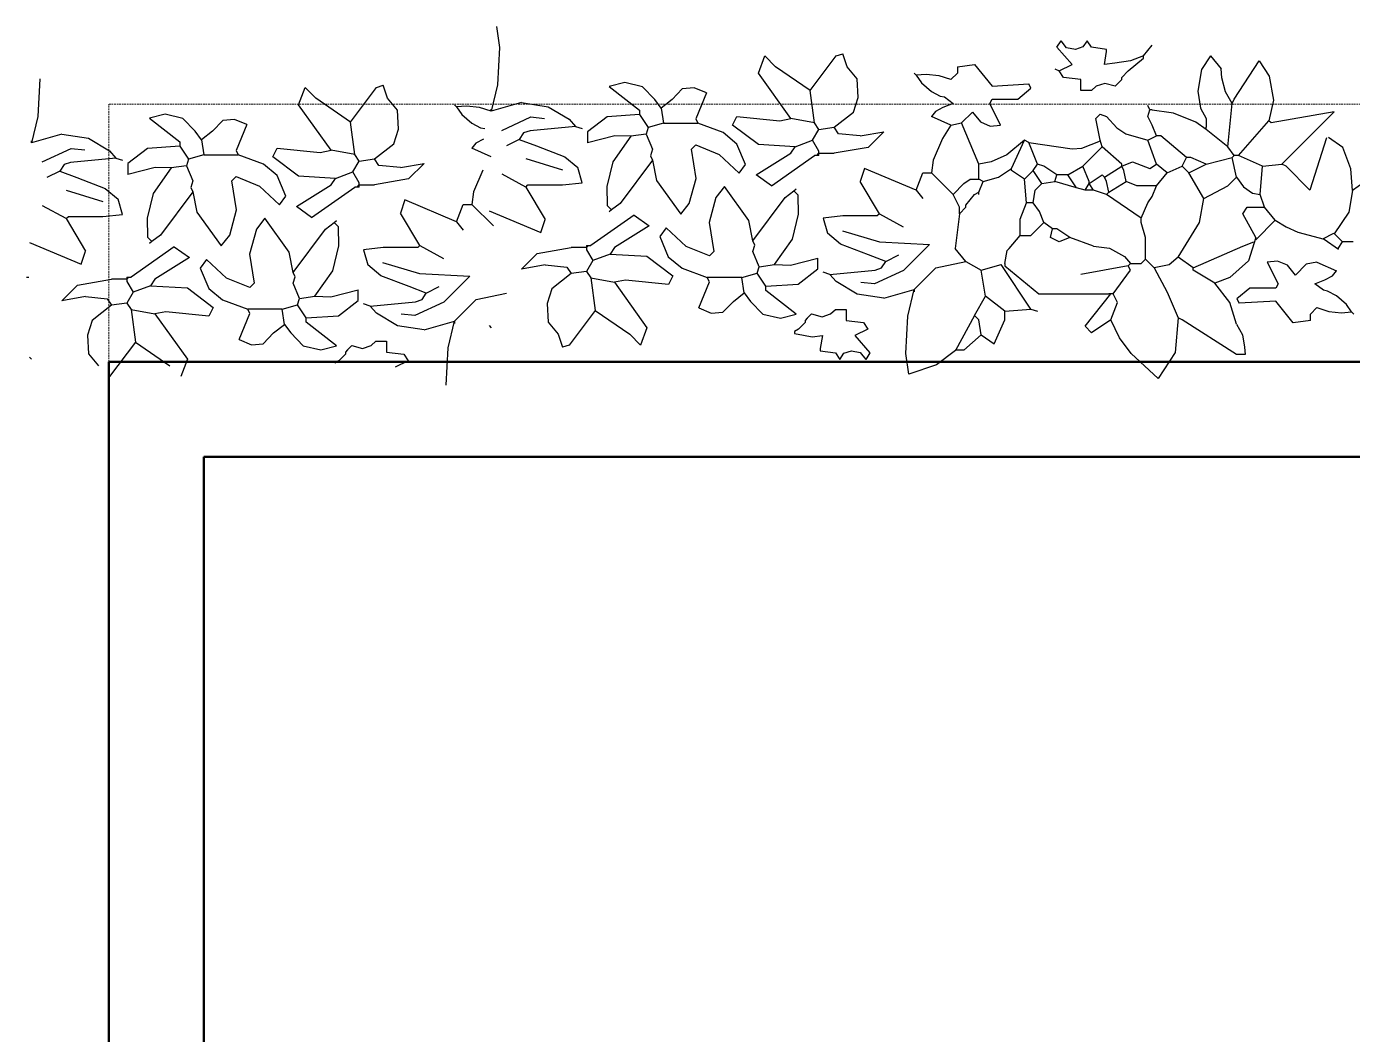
# Model space of a CAD drawing. Header units: inches. Extents: x 4526 to 5467, y 523 to 1441.
# Drawn here: x 4526 to 4721.7, y 1287.3 to 1436.1 of the extents above; entities that cross this region are included whole.
import ezdxf

# ---------------------------------------------------------------- set-up
doc = ezdxf.new("R2010")
doc.units = ezdxf.units.IN
doc.header["$MEASUREMENT"] = 0
doc.linetypes.add('HIDDEN', pattern=[0.375, 0.25, -0.125])
for name, color, linetype, lineweight in [('A-FLOR-FTPT', 6, 'HIDDEN', 13), ('A-WALL-FULL', 7, 'Continuous', 50), ('G-HEDGE', 96, 'Continuous', 25)]:
    doc.layers.add(name, color=color, linetype=linetype, lineweight=lineweight)

msp = doc.modelspace()

# ---------------------------------------------------------------- linework, layer by layer
at = {"layer": 'A-FLOR-FTPT'}
for p in [(5446.34, 1424.6), (4538.19, 1386.61)]:
    msp.add_line(p, (4538.19, 1424.6), dxfattribs=at)
at = {"layer": 'A-WALL-FULL'}
for p, q in [((4538.19, 1129.23), (4538.19, 1386.61)), ((4852.59, 1386.61), (4538.19, 1386.61)), ((4552.21, 1115.21), (4552.21, 1372.6)), ((4838.57, 1372.6), (4552.21, 1372.6))]:
    msp.add_line(p, q, dxfattribs=at)
at = {"layer": 'G-HEDGE'}
for p, q in [((4595.4, 1436.08), (4595.84, 1433)), ((4595.84, 1433), (4595.55, 1427.47)), ((4678.11, 1433.03), (4678.75, 1433.99)), ((4680.35, 1430.47), (4678.11, 1433.03)), ((4679.56, 1432.94), (4678.75, 1433.99)), ((4680.87, 1432.71), (4679.56, 1432.94)), ((4681.96, 1433.06), (4680.87, 1432.71)), ((4682.58, 1433.99), (4681.96, 1433.06)), ((4683.22, 1433.03), (4682.58, 1433.99)), ((4685.46, 1432.71), (4683.22, 1433.03)), ((4685.46, 1432.39), (4685.46, 1432.71)), ((4690.89, 1431.75), (4692.16, 1433.35)), ((4634.05, 1429.2), (4635.01, 1431.75)), ((4636.6, 1430.15), (4635.01, 1431.75)), ((4641.71, 1426.64), (4645.54, 1431.75)), ((4645.54, 1431.75), (4646.5, 1432.07)), ((4647.14, 1430.15), (4646.5, 1432.07)), ((4685.14, 1430.47), (4685.46, 1432.39)), ((4689, 1431), (4686.65, 1430.66)), ((4688.65, 1429.52), (4690.89, 1431.43)), ((4690.89, 1431.75), (4689, 1431)), ((4690.89, 1431.43), (4690.89, 1431.75)), ((4700.79, 1431.75), (4699.47, 1429.74)), ((4700.79, 1431.75), (4702.38, 1429.84)), ((4704.3, 1425.37), (4707.95, 1431)), ((4707.95, 1431), (4709.45, 1428.77)), ((4638.84, 1422.49), (4634.05, 1429.2)), ((4641.71, 1426.64), (4636.6, 1430.15)), ((4648.63, 1428.38), (4647.14, 1430.15)), ((4657.36, 1428.88), (4657.04, 1429.2)), ((4658.84, 1429), (4657.36, 1428.88)), ((4657.36, 1428.88), (4658.14, 1427.77)), ((4660.72, 1428.82), (4658.84, 1429)), ((4662.47, 1428.24), (4660.72, 1428.82)), ((4663.43, 1429.2), (4662.47, 1428.24)), ((4663.43, 1430.15), (4665.98, 1430.47)), ((4663.43, 1430.15), (4663.43, 1429.2)), ((4665.98, 1430.47), (4668.54, 1427.28)), ((4677.79, 1429.84), (4678.43, 1429.52)), ((4678.43, 1429.52), (4680.35, 1430.47)), ((4679.07, 1428.56), (4678.43, 1429.52)), ((4686.65, 1430.66), (4685.14, 1430.47)), ((4687.69, 1428.56), (4688.65, 1429.52)), ((4699.47, 1429.74), (4698.93, 1426.54)), ((4702.47, 1428.49), (4702.38, 1429.84)), ((4709.45, 1428.77), (4710.11, 1425.23)), ((4528, 1428.34), (4527.71, 1422.81)), ((4566.2, 1424.53), (4567.16, 1427.08)), ((4568.76, 1425.49), (4567.16, 1427.08)), ((4573.87, 1421.97), (4577.7, 1427.08)), ((4577.7, 1427.08), (4578.66, 1427.4)), ((4579.3, 1425.49), (4578.66, 1427.4)), ((4595.55, 1427.47), (4594.62, 1423.57)), ((4614.33, 1427.81), (4612.05, 1427.23)), ((4612.05, 1427.23), (4616.52, 1423.72)), ((4616.97, 1427.19), (4614.33, 1427.81)), ((4618.75, 1425.31), (4616.97, 1427.19)), ((4622.83, 1426.89), (4621.31, 1425.31)), ((4624.59, 1427.04), (4622.83, 1426.89)), ((4626.42, 1426.27), (4624.59, 1427.04)), ((4648.78, 1425.62), (4648.63, 1428.38)), ((4658.14, 1427.77), (4659.6, 1426.48)), ((4668.54, 1427.28), (4673.96, 1427.6)), ((4672.37, 1425.37), (4674.28, 1426.96)), ((4674.28, 1426.96), (4673.96, 1427.6)), ((4681.63, 1428.24), (4679.07, 1428.56)), ((4681.63, 1426.64), (4681.63, 1428.24)), ((4683.93, 1427.29), (4683.22, 1426.64)), ((4685.18, 1427.69), (4683.93, 1427.29)), ((4686.74, 1427.28), (4685.18, 1427.69)), ((4687.37, 1427.92), (4686.74, 1427.28)), ((4687.37, 1427.92), (4687.69, 1428.24)), ((4687.69, 1428.24), (4687.69, 1428.56)), ((4703.02, 1426.43), (4702.47, 1428.49)), ((4573.87, 1421.97), (4568.76, 1425.49)), ((4580.79, 1423.72), (4579.3, 1425.49)), ((4599.09, 1424.85), (4594.62, 1423.57)), ((4599.09, 1424.85), (4603.03, 1424.25)), ((4619.71, 1424.03), (4618.75, 1425.31)), ((4621.31, 1425.31), (4619.71, 1424.03)), ((4626.42, 1426.27), (4624.82, 1422.44)), ((4642.35, 1421.85), (4641.71, 1426.64)), ((4648.1, 1423.45), (4648.78, 1425.62)), ((4659.6, 1426.48), (4660.89, 1425.8)), ((4660.89, 1425.8), (4661.51, 1425.68)), ((4661.51, 1425.68), (4662.79, 1424.73)), ((4668.22, 1424.73), (4668.54, 1425.37)), ((4668.54, 1425.37), (4672.37, 1425.37)), ((4683.22, 1426.64), (4681.63, 1426.64)), ((4698.93, 1426.54), (4699.31, 1424.03)), ((4703.98, 1424.73), (4703.02, 1426.43)), ((4703.98, 1424.73), (4704.3, 1425.37)), ((4710.11, 1425.23), (4709.41, 1422.17)), ((4546.49, 1423.14), (4544.2, 1422.56)), ((4549.12, 1422.52), (4546.49, 1423.14)), ((4570.99, 1417.82), (4566.2, 1424.53)), ((4580.94, 1420.95), (4580.79, 1423.72)), ((4589.51, 1424.21), (4589.2, 1424.53)), ((4590.99, 1424.33), (4589.51, 1424.21)), ((4589.51, 1424.21), (4590.29, 1423.1)), ((4590.29, 1423.1), (4591.76, 1421.81)), ((4592.87, 1424.15), (4590.99, 1424.33)), ((4594.62, 1423.57), (4592.87, 1424.15)), ((4594.62, 1423.57), (4594.62, 1423.89)), ((4603.03, 1424.25), (4606.11, 1422.41)), ((4616.52, 1423.08), (4611.73, 1422.76)), ((4616.52, 1423.72), (4616.52, 1423.08)), ((4616.52, 1423.08), (4617.8, 1421.16)), ((4619.71, 1424.03), (4620.03, 1421.8)), ((4645.22, 1421.21), (4648.1, 1423.45)), ((4660.19, 1423.53), (4659.59, 1422.81)), ((4661.3, 1424.15), (4660.19, 1423.53)), ((4662.79, 1424.73), (4661.3, 1424.15)), ((4664.06, 1421.85), (4665.66, 1423.45)), ((4665.66, 1423.45), (4666.82, 1421.99)), ((4669.81, 1421.53), (4668.22, 1424.73)), ((4683.86, 1422.49), (4684.5, 1423.13)), ((4684.5, 1423.13), (4685.46, 1422.81)), ((4691.84, 1423.77), (4691.53, 1424.41)), ((4691.53, 1422.81), (4691.84, 1423.77)), ((4692.16, 1423.77), (4691.84, 1423.77)), ((4695.33, 1423.29), (4691.84, 1423.77)), ((4698.65, 1421.97), (4695.33, 1423.29)), ((4699.31, 1424.03), (4700.15, 1422.49)), ((4703.34, 1418.34), (4703.98, 1424.73)), ((4719.03, 1423.49), (4709.73, 1421.85)), ((4711.32, 1415.79), (4719.03, 1423.49)), ((4527.71, 1422.81), (4526.78, 1418.9)), ((4544.2, 1422.56), (4548.67, 1419.05)), ((4550.91, 1420.64), (4549.12, 1422.52)), ((4554.99, 1422.22), (4553.46, 1420.64)), ((4556.75, 1422.37), (4554.99, 1422.22)), ((4558.57, 1421.6), (4556.75, 1422.37)), ((4558.57, 1421.6), (4556.98, 1417.77)), ((4574.51, 1417.18), (4573.87, 1421.97)), ((4580.25, 1418.78), (4580.94, 1420.95)), ((4591.76, 1421.81), (4593.05, 1421.14)), ((4593.05, 1421.14), (4593.66, 1421.02)), ((4596.18, 1420.75), (4600.47, 1422.73)), ((4607.08, 1421.34), (4600.37, 1420.7)), ((4600.47, 1422.73), (4602.49, 1422.52)), ((4606.11, 1422.41), (4607.08, 1421.34)), ((4607.08, 1421.34), (4608.03, 1421.02)), ((4611.73, 1422.76), (4608.85, 1420.52)), ((4617.8, 1421.16), (4617.48, 1420.2)), ((4620.03, 1421.8), (4617.8, 1421.16)), ((4620.03, 1421.8), (4625.14, 1421.8)), ((4624.82, 1422.44), (4625.14, 1421.8)), ((4628.85, 1420.43), (4625.14, 1421.8)), ((4630.22, 1421.53), (4630.86, 1422.81)), ((4634.05, 1418.66), (4630.22, 1421.53)), ((4630.86, 1422.81), (4637.24, 1422.17)), ((4637.24, 1422.17), (4638.84, 1422.49)), ((4642.35, 1421.85), (4638.84, 1422.49)), ((4642.03, 1419.3), (4642.99, 1420.89)), ((4642.99, 1420.89), (4642.35, 1421.85)), ((4642.99, 1420.89), (4645.22, 1421.21)), ((4645.86, 1420.26), (4645.22, 1421.21)), ((4662.47, 1421.53), (4659.59, 1422.81)), ((4662.47, 1421.53), (4661.24, 1419.54)), ((4662.47, 1421.53), (4664.06, 1421.85)), ((4666.62, 1415.79), (4664.06, 1421.85)), ((4666.82, 1421.99), (4668.28, 1421.38)), ((4668.28, 1421.38), (4669.81, 1421.53)), ((4684.5, 1419.3), (4683.86, 1422.49)), ((4685.46, 1422.81), (4686.98, 1421.11)), ((4686.98, 1421.11), (4688.29, 1420.26)), ((4692.16, 1421.53), (4691.53, 1422.81)), ((4692.8, 1419.94), (4692.16, 1421.53)), ((4700.15, 1420.89), (4698.65, 1421.97)), ((4700.15, 1422.49), (4700.15, 1421.21)), ((4700.15, 1420.89), (4700.15, 1421.21)), ((4703.34, 1418.34), (4700.15, 1420.89)), ((4704.94, 1417.06), (4709.41, 1422.17)), ((4709.73, 1421.85), (4709.41, 1422.17)), ((4531.25, 1420.18), (4526.78, 1418.9)), ((4526.78, 1418.9), (4526.78, 1419.22)), ((4531.25, 1420.18), (4535.18, 1419.58)), ((4535.18, 1419.58), (4538.26, 1417.74)), ((4548.67, 1419.05), (4548.67, 1418.41)), ((4551.87, 1419.37), (4550.91, 1420.64)), ((4553.46, 1420.64), (4551.87, 1419.37)), ((4551.87, 1419.37), (4552.19, 1417.13)), ((4593.46, 1419.48), (4592.34, 1418.86)), ((4598.77, 1419.42), (4596.86, 1418.46)), ((4599.41, 1420.38), (4598.77, 1419.42)), ((4598.77, 1419.42), (4601.33, 1418.46)), ((4600.37, 1420.7), (4599.41, 1420.38)), ((4608.85, 1420.52), (4608.85, 1418.93)), ((4612.86, 1419.97), (4608.85, 1418.93)), ((4615.24, 1419.88), (4612.57, 1416.13)), ((4615.24, 1419.88), (4612.86, 1419.97)), ((4617.48, 1420.2), (4615.24, 1419.88)), ((4617.48, 1420.2), (4618.43, 1417.97)), ((4630.9, 1418.74), (4628.85, 1420.43)), ((4639.48, 1418.34), (4642.03, 1419.3)), ((4642.99, 1417.7), (4642.03, 1419.3)), ((4649.06, 1419.94), (4645.86, 1420.26)), ((4649.06, 1419.94), (4652.59, 1420.55)), ((4652.59, 1420.55), (4650.25, 1418.25)), ((4661.24, 1419.54), (4659.84, 1416.34)), ((4673.33, 1419.3), (4670.75, 1417.14)), ((4671.41, 1415.15), (4673.33, 1419.3)), ((4673.96, 1418.98), (4673.33, 1419.3)), ((4673.96, 1418.98), (4680.35, 1418.02)), ((4675.24, 1415.79), (4673.96, 1418.98)), ((4681.8, 1418.14), (4684.53, 1419.23)), ((4684.82, 1418.34), (4684.5, 1419.3)), ((4688.29, 1420.26), (4691.53, 1419.3)), ((4691.53, 1419.3), (4692.8, 1419.94)), ((4692.8, 1415.79), (4691.53, 1419.3)), ((4693.44, 1419.94), (4692.8, 1419.94)), ((4697.27, 1416.74), (4693.44, 1419.94)), ((4717.92, 1419.65), (4715.47, 1411.95)), ((4720.33, 1418.25), (4718.22, 1419.72)), ((4528.34, 1416.09), (4532.63, 1418.06)), ((4532.63, 1418.06), (4534.64, 1417.86)), ((4538.26, 1417.74), (4539.23, 1416.67)), ((4543.88, 1418.09), (4541.01, 1415.85)), ((4548.67, 1418.41), (4543.88, 1418.09)), ((4548.67, 1418.41), (4549.95, 1416.49)), ((4552.19, 1417.13), (4549.95, 1416.49)), ((4552.19, 1417.13), (4557.29, 1417.13)), ((4556.98, 1417.77), (4557.29, 1417.13)), ((4561, 1415.76), (4557.29, 1417.13)), ((4562.37, 1416.86), (4563.01, 1418.14)), ((4563.01, 1418.14), (4569.4, 1417.5)), ((4569.4, 1417.5), (4570.99, 1417.82)), ((4574.51, 1417.18), (4570.99, 1417.82)), ((4575.15, 1416.23), (4574.51, 1417.18)), ((4577.38, 1416.55), (4580.25, 1418.78)), ((4592.34, 1418.86), (4591.75, 1418.14)), ((4594.62, 1416.86), (4591.75, 1418.14)), ((4601.33, 1418.46), (4605.48, 1416.86)), ((4618.43, 1417.97), (4618.11, 1417.01)), ((4618.11, 1417.01), (4618.43, 1416.37)), ((4624.82, 1418.61), (4624.18, 1417.97)), ((4624.89, 1413.67), (4624.18, 1417.97)), ((4624.82, 1418.61), (4628.26, 1417.21)), ((4628.26, 1417.21), (4631.21, 1414.45)), ((4632.17, 1415.73), (4630.9, 1418.74)), ((4633.73, 1414.19), (4638.84, 1417.38)), ((4639.48, 1418.34), (4634.05, 1418.66)), ((4635.97, 1412.59), (4642.35, 1417.06)), ((4638.84, 1417.38), (4639.48, 1418.34)), ((4642.67, 1417.06), (4642.35, 1417.06)), ((4642.67, 1417.06), (4642.99, 1417.38)), ((4642.99, 1417.06), (4642.67, 1417.06)), ((4642.99, 1417.38), (4642.99, 1417.7)), ((4642.99, 1417.06), (4642.99, 1417.38)), ((4642.99, 1417.38), (4645.22, 1417.38)), ((4650.25, 1418.25), (4645.22, 1417.38)), ((4670.75, 1417.14), (4668.4, 1416.1)), ((4680.35, 1418.02), (4681.8, 1418.14)), ((4681.95, 1415.47), (4684.82, 1418.34)), ((4687.69, 1415.79), (4684.82, 1418.34)), ((4704.3, 1417.06), (4703.34, 1418.34)), ((4703.98, 1416.74), (4704.3, 1417.06)), ((4704.94, 1417.06), (4704.3, 1417.06)), ((4708.45, 1415.47), (4704.94, 1417.06)), ((4721.5, 1415.07), (4720.33, 1418.25)), ((4531.57, 1415.71), (4530.93, 1414.75)), ((4532.53, 1416.03), (4531.57, 1415.71)), ((4539.23, 1416.67), (4532.53, 1416.03)), ((4539.23, 1416.67), (4540.19, 1416.35)), ((4541.01, 1415.85), (4541.01, 1414.26)), ((4545.02, 1415.3), (4541.01, 1414.26)), ((4547.4, 1415.21), (4544.73, 1411.46)), ((4547.4, 1415.21), (4545.02, 1415.3)), ((4549.63, 1415.53), (4547.4, 1415.21)), ((4549.95, 1416.49), (4549.63, 1415.53)), ((4549.63, 1415.53), (4550.59, 1413.3)), ((4563.05, 1414.08), (4561, 1415.76)), ((4566.2, 1413.99), (4562.37, 1416.86)), ((4574.19, 1414.63), (4575.15, 1416.23)), ((4575.15, 1416.23), (4577.38, 1416.55)), ((4578.02, 1415.59), (4577.38, 1416.55)), ((4581.21, 1415.27), (4578.02, 1415.59)), ((4581.21, 1415.27), (4584.75, 1415.88)), ((4584.75, 1415.88), (4582.4, 1413.58)), ((4605.21, 1414.9), (4599.76, 1416.54)), ((4605.48, 1416.86), (4607.4, 1415.27)), ((4608.03, 1413.03), (4607.4, 1415.27)), ((4612.57, 1416.13), (4611.69, 1412.45)), ((4618.43, 1416.37), (4613.64, 1409.98)), ((4618.43, 1416.37), (4619.02, 1413.37)), ((4631.21, 1414.45), (4632.17, 1415.73)), ((4649.7, 1415.15), (4649.06, 1413.23)), ((4657.36, 1411.95), (4649.7, 1415.15)), ((4659.84, 1416.34), (4659.59, 1414.51)), ((4668.4, 1416.1), (4666.62, 1415.79)), ((4666.62, 1413.55), (4666.62, 1415.79)), ((4669.49, 1413.87), (4671.41, 1415.15)), ((4671.41, 1414.83), (4671.41, 1415.15)), ((4674.6, 1414.83), (4675.24, 1415.79)), ((4676.2, 1415.47), (4675.24, 1415.79)), ((4678.11, 1414.19), (4676.2, 1415.47)), ((4679.71, 1414.19), (4681.95, 1415.47)), ((4682.9, 1413.23), (4681.95, 1415.47)), ((4685.14, 1413.87), (4687.69, 1415.47)), ((4687.69, 1415.47), (4689.29, 1416.1)), ((4687.69, 1415.47), (4687.69, 1415.79)), ((4688.01, 1414.83), (4687.69, 1415.47)), ((4689.29, 1416.1), (4691.84, 1415.15)), ((4691.84, 1415.15), (4692.8, 1415.79)), ((4694.4, 1414.51), (4692.8, 1415.79)), ((4694.4, 1414.51), (4696.63, 1415.47)), ((4696.63, 1415.47), (4697.27, 1416.74)), ((4697.59, 1414.51), (4696.63, 1415.47)), ((4697.91, 1416.74), (4697.27, 1416.74)), ((4697.59, 1414.51), (4700.15, 1415.79)), ((4700.15, 1415.79), (4697.91, 1416.74)), ((4700.15, 1415.79), (4703.98, 1416.74)), ((4704.62, 1413.87), (4703.98, 1416.74)), ((4708.13, 1411.31), (4708.45, 1415.47)), ((4708.45, 1415.47), (4711.32, 1415.79)), ((4711.96, 1415.47), (4711.32, 1415.79)), ((4715.47, 1411.95), (4711.96, 1415.47)), ((4721.73, 1411.88), (4721.5, 1415.07)), ((4530.93, 1414.75), (4529.01, 1413.79)), ((4530.93, 1414.75), (4533.48, 1413.79)), ((4533.48, 1413.79), (4537.64, 1412.2)), ((4550.59, 1413.3), (4550.27, 1412.34)), ((4556.98, 1413.94), (4556.34, 1413.3)), ((4557.04, 1409.01), (4556.34, 1413.3)), ((4556.98, 1413.94), (4560.42, 1412.54)), ((4564.32, 1411.06), (4563.05, 1414.08)), ((4571.63, 1413.67), (4566.2, 1413.99)), ((4570.99, 1412.71), (4571.63, 1413.67)), ((4571.63, 1413.67), (4574.19, 1414.63)), ((4575.15, 1413.03), (4574.19, 1414.63)), ((4582.4, 1413.58), (4577.38, 1412.71)), ((4593.4, 1414.87), (4591.99, 1411.67)), ((4599.73, 1412.39), (4596.22, 1414.31)), ((4619.02, 1413.37), (4622.59, 1408.39)), ((4623.86, 1409.98), (4624.89, 1413.67)), ((4635.97, 1412.59), (4633.73, 1414.19)), ((4651.93, 1408.44), (4649.06, 1413.23)), ((4657.36, 1411.95), (4658.32, 1414.51)), ((4658.32, 1414.51), (4659.59, 1414.51)), ((4662.79, 1411.31), (4659.59, 1414.51)), ((4664.38, 1412.91), (4665.34, 1413.55)), ((4665.34, 1413.55), (4666.62, 1413.55)), ((4667.26, 1413.23), (4666.62, 1413.55)), ((4666.62, 1411.63), (4667.26, 1413.23)), ((4667.26, 1413.23), (4669.49, 1413.87)), ((4673.33, 1413.55), (4671.41, 1414.83)), ((4673.33, 1413.55), (4674.6, 1414.83)), ((4673.64, 1410.04), (4673.33, 1413.55)), ((4675.88, 1412.91), (4674.6, 1414.83)), ((4675.88, 1412.91), (4677.79, 1413.23)), ((4677.79, 1413.23), (4678.11, 1414.19)), ((4680.99, 1412.27), (4677.79, 1413.23)), ((4679.71, 1414.19), (4678.11, 1414.19)), ((4680.99, 1412.27), (4679.71, 1414.19)), ((4682.9, 1412.91), (4684.82, 1414.19)), ((4682.9, 1412.91), (4682.9, 1413.23)), ((4684.82, 1414.19), (4685.14, 1413.87)), ((4685.46, 1413.23), (4685.14, 1413.87)), ((4685.78, 1411.63), (4685.46, 1413.23)), ((4685.78, 1411.63), (4688.33, 1413.23)), ((4688.33, 1413.23), (4688.01, 1414.83)), ((4689.93, 1412.59), (4688.33, 1413.23)), ((4692.8, 1412.59), (4694.4, 1414.51)), ((4699.83, 1410.68), (4697.59, 1414.51)), ((4703.34, 1412.59), (4704.62, 1413.87)), ((4704.62, 1413.87), (4705.67, 1412.41)), ((4725.95, 1414.82), (4721.73, 1411.88)), ((4537.37, 1410.23), (4531.91, 1411.87)), ((4537.64, 1412.2), (4539.55, 1410.6)), ((4544.73, 1411.46), (4543.85, 1407.78)), ((4550.59, 1411.7), (4545.8, 1405.31)), ((4550.27, 1412.34), (4550.59, 1411.7)), ((4550.59, 1411.7), (4551.18, 1408.7)), ((4560.42, 1412.54), (4563.36, 1409.79)), ((4565.88, 1409.52), (4570.99, 1412.71)), ((4568.12, 1407.92), (4574.51, 1412.39)), ((4574.83, 1412.39), (4574.51, 1412.39)), ((4574.83, 1412.39), (4575.15, 1412.71)), ((4575.15, 1412.39), (4574.83, 1412.39)), ((4575.15, 1412.71), (4575.15, 1413.03)), ((4575.15, 1412.39), (4575.15, 1412.71)), ((4575.15, 1412.71), (4577.38, 1412.71)), ((4591.99, 1411.67), (4591.75, 1409.84)), ((4599.73, 1412.39), (4600.05, 1412.71)), ((4599.73, 1412.39), (4602.61, 1407.6)), ((4600.05, 1412.71), (4605.16, 1412.71)), ((4605.16, 1412.71), (4608.03, 1413.03)), ((4611.69, 1412.45), (4611.73, 1409.66)), ((4629.08, 1412.45), (4627.8, 1410.85)), ((4632.64, 1407.47), (4629.08, 1412.45)), ((4638.02, 1410.85), (4639.3, 1411.81)), ((4639.3, 1411.81), (4639.61, 1412.13)), ((4639.93, 1411.17), (4639.3, 1411.81)), ((4639.97, 1408.39), (4639.93, 1411.17)), ((4657.36, 1411.95), (4658.32, 1410.68)), ((4662.79, 1411.31), (4664.38, 1412.91)), ((4663.75, 1409.4), (4662.79, 1411.31)), ((4664.7, 1409.72), (4665.98, 1411.31)), ((4665.98, 1411.31), (4666.62, 1411.63)), ((4666.62, 1411.31), (4666.62, 1411.63)), ((4674.6, 1410.04), (4674.92, 1411.95)), ((4674.92, 1411.95), (4675.88, 1412.91)), ((4682.27, 1411.95), (4680.99, 1412.27)), ((4682.27, 1411.95), (4682.9, 1412.91)), ((4683.54, 1411.95), (4682.27, 1411.95)), ((4683.54, 1411.95), (4682.9, 1412.91)), ((4685.46, 1411.31), (4683.54, 1411.95)), ((4685.46, 1411.31), (4685.78, 1411.63)), ((4690.57, 1407.8), (4685.46, 1411.31)), ((4692.8, 1412.59), (4689.93, 1412.59)), ((4692.16, 1411), (4692.8, 1412.59)), ((4699.83, 1410.68), (4703.34, 1412.59)), ((4705.67, 1412.41), (4706.99, 1411.49)), ((4706.99, 1411.49), (4708.13, 1411.31)), ((4708.77, 1409.4), (4708.13, 1411.31)), ((4721.73, 1411.88), (4721.21, 1408.69)), ((4531.89, 1407.73), (4528.37, 1409.64)), ((4540.19, 1408.36), (4539.55, 1410.6)), ((4563.36, 1409.79), (4564.32, 1411.06)), ((4568.12, 1407.92), (4565.88, 1409.52)), ((4581.85, 1410.48), (4581.21, 1408.56)), ((4589.51, 1407.28), (4581.85, 1410.48)), ((4589.51, 1407.28), (4590.47, 1409.84)), ((4590.47, 1409.84), (4591.75, 1409.84)), ((4594.94, 1406.65), (4591.75, 1409.84)), ((4611.73, 1409.66), (4612.37, 1409.03)), ((4613.64, 1409.98), (4612.37, 1409.03)), ((4622.59, 1408.39), (4623.86, 1409.98)), ((4627.8, 1410.85), (4626.78, 1407.16)), ((4633.23, 1404.47), (4638.02, 1410.85)), ((4663.75, 1408.44), (4664.7, 1409.4)), ((4663.75, 1408.44), (4663.75, 1409.4)), ((4664.7, 1409.4), (4664.7, 1409.72)), ((4672.68, 1407.65), (4673.64, 1410.04)), ((4674.6, 1410.04), (4673.64, 1410.04)), ((4675.56, 1408.76), (4674.6, 1410.04)), ((4690.57, 1407.8), (4691.53, 1410.04)), ((4691.53, 1410.04), (4692.16, 1411)), ((4699.19, 1407.16), (4699.83, 1410.68)), ((4705.58, 1408.44), (4706.21, 1409.4)), ((4706.21, 1409.4), (4708.77, 1409.4)), ((4710.36, 1407.48), (4708.77, 1409.4)), ((4531.89, 1407.73), (4532.21, 1408.04)), ((4531.89, 1407.73), (4534.76, 1402.94)), ((4532.21, 1408.04), (4537.32, 1408.04)), ((4537.32, 1408.04), (4540.19, 1408.36)), ((4543.85, 1407.78), (4543.88, 1405)), ((4551.18, 1408.7), (4554.74, 1403.72)), ((4556.02, 1405.31), (4557.04, 1409.01)), ((4561.23, 1407.78), (4559.96, 1406.18)), ((4564.8, 1402.8), (4561.23, 1407.78)), ((4571.45, 1407.14), (4571.77, 1407.46)), ((4584.09, 1403.77), (4581.21, 1408.56)), ((4589.51, 1407.28), (4590.47, 1406.01)), ((4594.3, 1408.88), (4601.97, 1405.69)), ((4601.97, 1405.69), (4602.61, 1407.6)), ((4615.7, 1408.24), (4609.31, 1403.77)), ((4612.37, 1409.03), (4612.05, 1408.71)), ((4615.7, 1408.24), (4617.93, 1406.65)), ((4633.23, 1404.47), (4632.64, 1407.47)), ((4639.09, 1404.7), (4639.97, 1408.39)), ((4646.5, 1408.12), (4643.63, 1407.8)), ((4643.63, 1407.8), (4644.27, 1405.57)), ((4651.61, 1408.12), (4646.5, 1408.12)), ((4651.93, 1408.44), (4651.61, 1408.12)), ((4651.93, 1408.44), (4655.44, 1406.53)), ((4663.75, 1408.44), (4663.11, 1403.33)), ((4672.69, 1405.25), (4672.68, 1407.65)), ((4676.2, 1407.16), (4675.56, 1408.76)), ((4690.57, 1407.16), (4690.57, 1407.8)), ((4707.49, 1404.93), (4705.58, 1408.44)), ((4707.49, 1404.61), (4710.36, 1407.48)), ((4710.36, 1407.48), (4711.96, 1406.53)), ((4721.21, 1408.69), (4719.04, 1405.5)), ((4545.8, 1405.31), (4544.52, 1404.36)), ((4554.74, 1403.72), (4556.02, 1405.31)), ((4559.96, 1406.18), (4558.93, 1402.49)), ((4565.38, 1399.8), (4570.17, 1406.18)), ((4570.17, 1406.18), (4571.45, 1407.14)), ((4572.09, 1406.5), (4571.45, 1407.14)), ((4572.13, 1403.72), (4572.09, 1406.5)), ((4617.93, 1406.65), (4612.82, 1403.45)), ((4620.46, 1406.38), (4619.5, 1405.1)), ((4623.4, 1403.63), (4620.46, 1406.38)), ((4626.78, 1407.16), (4627.48, 1402.87)), ((4646.18, 1403.97), (4644.27, 1405.57)), ((4646.45, 1405.93), (4651.91, 1404.3)), ((4671.09, 1403.33), (4672.69, 1405.25)), ((4672.69, 1405.25), (4674.28, 1405.25)), ((4674.28, 1405.25), (4676.2, 1407.16)), ((4677.48, 1406.21), (4676.2, 1407.16)), ((4677.16, 1404.93), (4677.48, 1406.21)), ((4678.11, 1406.21), (4677.48, 1406.21)), ((4680.03, 1404.93), (4678.11, 1406.21)), ((4691.21, 1404.93), (4690.57, 1407.16)), ((4696, 1402.06), (4699.19, 1407.16)), ((4711.96, 1406.53), (4713.7, 1405.74)), ((4713.7, 1405.74), (4717.57, 1404.7)), ((4717.36, 1404.76), (4718.99, 1405.57)), ((4718.99, 1405.57), (4720.26, 1404.29)), ((4526.46, 1404.21), (4534.12, 1401.02)), ((4547.85, 1403.57), (4541.47, 1399.1)), ((4543.88, 1405), (4544.52, 1404.36)), ((4544.52, 1404.36), (4544.2, 1404.04)), ((4547.85, 1403.57), (4550.09, 1401.98)), ((4571.25, 1400.03), (4572.13, 1403.72)), ((4578.66, 1403.45), (4575.78, 1403.13)), ((4583.77, 1403.45), (4578.66, 1403.45)), ((4584.09, 1403.77), (4583.77, 1403.45)), ((4584.09, 1403.77), (4587.6, 1401.86)), ((4601.42, 1402.59), (4606.44, 1403.45)), ((4608.67, 1403.45), (4606.44, 1403.45)), ((4608.67, 1403.77), (4608.99, 1403.77)), ((4608.67, 1403.77), (4608.67, 1403.45)), ((4608.99, 1403.77), (4608.67, 1403.45)), ((4608.67, 1403.45), (4608.67, 1403.13)), ((4608.99, 1403.77), (4609.31, 1403.77)), ((4612.82, 1403.45), (4612.19, 1402.5)), ((4619.5, 1405.1), (4620.76, 1402.09)), ((4626.84, 1402.23), (4623.4, 1403.63)), ((4633.55, 1403.83), (4633.23, 1404.47)), ((4633.23, 1402.87), (4633.55, 1403.83)), ((4636.42, 1400.95), (4639.09, 1404.7)), ((4650.33, 1402.37), (4646.18, 1403.97)), ((4651.91, 1404.3), (4659.31, 1403.89)), ((4659.31, 1403.89), (4655.48, 1400.08)), ((4664.7, 1401.42), (4663.11, 1403.33)), ((4670.77, 1403.01), (4671.09, 1403.33)), ((4678.43, 1404.29), (4677.16, 1404.93)), ((4680.03, 1404.93), (4678.43, 1404.29)), ((4683.54, 1403.65), (4680.03, 1404.93)), ((4683.54, 1403.65), (4685.88, 1403.35)), ((4685.88, 1403.35), (4688.08, 1402.12)), ((4691.21, 1401.74), (4691.21, 1404.93)), ((4698.23, 1400.46), (4705.58, 1403.65)), ((4705.58, 1403.65), (4707.17, 1404.29)), ((4707.49, 1404.93), (4706.41, 1401.5)), ((4707.49, 1404.61), (4707.49, 1404.93)), ((4717.57, 1404.7), (4719.69, 1403.22)), ((4719.63, 1403.33), (4720.26, 1404.29)), ((4721.86, 1404.29), (4720.26, 1404.29)), ((4534.12, 1401.02), (4534.76, 1402.94)), ((4550.09, 1401.98), (4544.98, 1398.78)), ((4552.61, 1401.71), (4551.65, 1400.44)), ((4555.56, 1398.96), (4552.61, 1401.71)), ((4558.93, 1402.49), (4559.64, 1398.2)), ((4565.38, 1399.8), (4564.8, 1402.8)), ((4575.78, 1403.13), (4576.42, 1400.9)), ((4599.07, 1400.28), (4601.42, 1402.59)), ((4608.67, 1403.13), (4609.63, 1401.54)), ((4609.63, 1401.54), (4608.67, 1399.94)), ((4612.19, 1402.5), (4609.63, 1401.54)), ((4612.19, 1402.5), (4617.61, 1402.18)), ((4617.61, 1402.18), (4621.45, 1399.3)), ((4620.76, 1402.09), (4622.82, 1400.4)), ((4626.84, 1402.23), (4627.48, 1402.87)), ((4634.19, 1400.63), (4633.23, 1402.87)), ((4638.8, 1400.86), (4642.81, 1401.91)), ((4642.81, 1400.31), (4642.81, 1401.91)), ((4652.89, 1401.42), (4650.33, 1402.37)), ((4652.25, 1400.46), (4652.89, 1401.42)), ((4652.89, 1401.42), (4654.8, 1402.37)), ((4660.23, 1400.46), (4664.7, 1401.42)), ((4664.7, 1401.42), (4666.94, 1400.14)), ((4670.45, 1401.1), (4670.77, 1403.01)), ((4688.08, 1402.12), (4688.97, 1401.1)), ((4690.57, 1401.1), (4691.21, 1401.74)), ((4692.48, 1400.46), (4691.21, 1401.74)), ((4696, 1402.06), (4694.68, 1400.89)), ((4698.23, 1400.46), (4696, 1402.06)), ((4706.41, 1401.5), (4703.62, 1399.04)), ((4710.69, 1401.46), (4709.16, 1401.31)), ((4712.16, 1400.85), (4710.69, 1401.46)), ((4551.65, 1400.44), (4552.92, 1397.42)), ((4565.7, 1399.16), (4565.38, 1399.8)), ((4568.58, 1396.28), (4571.25, 1400.03)), ((4578.34, 1399.3), (4576.42, 1400.9)), ((4578.6, 1401.26), (4584.06, 1399.63)), ((4584.06, 1399.63), (4591.47, 1399.22)), ((4602.61, 1400.9), (4599.07, 1400.28)), ((4602.61, 1400.9), (4605.8, 1400.58)), ((4606.44, 1399.62), (4603.56, 1397.39)), ((4605.8, 1400.58), (4606.44, 1399.62)), ((4608.67, 1399.94), (4606.44, 1399.62)), ((4608.67, 1399.94), (4609.31, 1398.98)), ((4622.82, 1400.4), (4626.52, 1399.04)), ((4631.63, 1399.04), (4633.87, 1399.68)), ((4633.87, 1399.68), (4634.19, 1400.63)), ((4635.14, 1397.76), (4633.87, 1399.68)), ((4634.19, 1400.63), (4636.42, 1400.95)), ((4636.42, 1400.95), (4638.8, 1400.86)), ((4639.93, 1398.08), (4642.81, 1400.31)), ((4644.59, 1399.5), (4643.63, 1399.82)), ((4644.59, 1399.5), (4651.29, 1400.14)), ((4645.55, 1398.43), (4644.59, 1399.5)), ((4655.48, 1400.08), (4651.19, 1398.11)), ((4651.29, 1400.14), (4652.25, 1400.46)), ((4657.04, 1397.27), (4660.23, 1400.46)), ((4666.94, 1400.14), (4669.91, 1400.95)), ((4667.58, 1396.31), (4666.94, 1400.14)), ((4674.28, 1394.39), (4669.91, 1400.95)), ((4670.45, 1401.1), (4670.45, 1400.78)), ((4670.45, 1400.78), (4675.43, 1396.63)), ((4688.65, 1400.78), (4681.63, 1399.5)), ((4686.42, 1396.63), (4688.97, 1400.14)), ((4688.65, 1400.78), (4688.97, 1401.1)), ((4688.97, 1400.14), (4688.65, 1400.78)), ((4688.97, 1401.1), (4690.57, 1401.1)), ((4694.68, 1400.89), (4692.48, 1400.46)), ((4692.48, 1400.46), (4694.38, 1396.89)), ((4698.23, 1400.14), (4698.23, 1400.46)), ((4701.42, 1398.22), (4698.23, 1400.14)), ((4709.16, 1401.31), (4710.76, 1398.12)), ((4713.32, 1399.39), (4712.16, 1400.85)), ((4714.91, 1400.99), (4713.32, 1399.39)), ((4716.51, 1401.31), (4714.91, 1400.99)), ((4716.51, 1401.31), (4719.38, 1400.03)), ((4718.79, 1399.31), (4719.38, 1400.03)), ((4526.03, 1399.11), (4526.36, 1399.11)), ((4531.23, 1395.62), (4533.57, 1397.92)), ((4533.57, 1397.92), (4538.59, 1398.78)), ((4540.83, 1398.78), (4538.59, 1398.78)), ((4540.83, 1399.1), (4541.15, 1399.1)), ((4540.83, 1399.1), (4540.83, 1398.78)), ((4541.15, 1399.1), (4540.83, 1398.78)), ((4540.83, 1398.78), (4540.83, 1398.47)), ((4540.83, 1398.47), (4541.79, 1396.87)), ((4541.15, 1399.1), (4541.47, 1399.1)), ((4544.34, 1397.83), (4541.79, 1396.87)), ((4544.98, 1398.78), (4544.34, 1397.83)), ((4544.34, 1397.83), (4549.77, 1397.51)), ((4549.77, 1397.51), (4553.6, 1394.63)), ((4552.92, 1397.42), (4554.97, 1395.73)), ((4559, 1397.56), (4555.56, 1398.96)), ((4559, 1397.56), (4559.64, 1398.2)), ((4565.38, 1398.2), (4565.7, 1399.16)), ((4566.34, 1395.96), (4565.38, 1398.2)), ((4582.49, 1397.71), (4578.34, 1399.3)), ((4585.04, 1396.75), (4582.49, 1397.71)), ((4585.04, 1396.75), (4586.96, 1397.71)), ((4591.47, 1399.22), (4587.63, 1395.41)), ((4609.31, 1398.98), (4612.82, 1398.34)), ((4609.31, 1398.98), (4609.95, 1394.19)), ((4614.42, 1398.66), (4612.82, 1398.34)), ((4612.82, 1398.34), (4617.61, 1391.64)), ((4620.81, 1398.03), (4614.42, 1398.66)), ((4621.45, 1399.3), (4620.81, 1398.03)), ((4625.25, 1394.57), (4626.84, 1398.4)), ((4626.84, 1398.4), (4626.52, 1399.04)), ((4631.63, 1399.04), (4626.52, 1399.04)), ((4631.95, 1396.8), (4631.63, 1399.04)), ((4635.14, 1397.76), (4639.93, 1398.08)), ((4635.14, 1397.12), (4635.14, 1397.76)), ((4648.63, 1396.59), (4645.55, 1398.43)), ((4651.19, 1398.11), (4649.18, 1398.31)), ((4703.62, 1399.04), (4701.42, 1398.22)), ((4703.66, 1395.35), (4701.42, 1398.22)), ((4706.61, 1397.48), (4704.69, 1395.88)), ((4710.44, 1397.48), (4706.61, 1397.48)), ((4710.76, 1398.12), (4710.44, 1397.48)), ((4716.19, 1398.12), (4717.67, 1398.7)), ((4717.47, 1397.16), (4716.19, 1398.12)), ((4717.67, 1398.7), (4718.79, 1399.31)), ((4534.76, 1396.23), (4531.23, 1395.62)), ((4534.76, 1396.23), (4537.95, 1395.91)), ((4537.95, 1395.91), (4538.59, 1394.95)), ((4541.79, 1396.87), (4540.83, 1395.27)), ((4554.97, 1395.73), (4558.68, 1394.37)), ((4566.02, 1395.01), (4566.34, 1395.96)), ((4566.34, 1395.96), (4568.58, 1396.28)), ((4568.58, 1396.28), (4570.95, 1396.19)), ((4570.95, 1396.19), (4574.96, 1397.24)), ((4572.09, 1393.41), (4574.96, 1395.65)), ((4574.96, 1395.65), (4574.96, 1397.24)), ((4576.74, 1394.83), (4583.45, 1395.47)), ((4583.45, 1395.47), (4584.41, 1395.79)), ((4584.41, 1395.79), (4585.04, 1396.75)), ((4589.2, 1392.6), (4592.39, 1395.79)), ((4592.39, 1395.79), (4596.86, 1396.75)), ((4603.56, 1397.39), (4602.88, 1395.22)), ((4628.83, 1393.95), (4630.36, 1395.52)), ((4630.36, 1395.52), (4631.95, 1396.8)), ((4631.95, 1396.8), (4632.91, 1395.52)), ((4632.91, 1395.52), (4634.69, 1393.64)), ((4639.61, 1393.61), (4635.14, 1397.12)), ((4652.57, 1395.99), (4648.63, 1396.59)), ((4652.57, 1395.99), (4657.04, 1397.27)), ((4656.11, 1393.36), (4657.04, 1397.27)), ((4657.04, 1397.27), (4657.04, 1396.95)), ((4665.98, 1393.43), (4667.58, 1396.31)), ((4670.45, 1394.07), (4667.58, 1396.31)), ((4675.43, 1396.63), (4685.78, 1396.63)), ((4682.27, 1391.84), (4686.1, 1396.63)), ((4686.1, 1396.63), (4685.78, 1396.63)), ((4686.42, 1396.63), (4686.1, 1396.63)), ((4687.06, 1395.35), (4686.42, 1396.63)), ((4694.38, 1396.89), (4696, 1393.11)), ((4704.69, 1395.88), (4705.01, 1395.24)), ((4710.44, 1395.56), (4705.01, 1395.24)), ((4713, 1392.37), (4710.44, 1395.56)), ((4718.08, 1397.04), (4717.47, 1397.16)), ((4719.38, 1396.36), (4718.08, 1397.04)), ((4720.84, 1395.07), (4719.38, 1396.36)), ((4538.59, 1394.95), (4535.72, 1392.72)), ((4540.83, 1395.27), (4538.59, 1394.95)), ((4540.83, 1395.27), (4541.47, 1394.31)), ((4541.47, 1394.31), (4544.98, 1393.68)), ((4541.47, 1394.31), (4542.1, 1389.52)), ((4546.58, 1393.99), (4544.98, 1393.68)), ((4544.98, 1393.68), (4549.77, 1386.97)), ((4552.96, 1393.36), (4546.58, 1393.99)), ((4553.6, 1394.63), (4552.96, 1393.36)), ((4557.4, 1389.9), (4559, 1393.73)), ((4559, 1393.73), (4558.68, 1394.37)), ((4563.79, 1394.37), (4558.68, 1394.37)), ((4563.79, 1394.37), (4566.02, 1395.01)), ((4564.11, 1392.13), (4563.79, 1394.37)), ((4567.3, 1393.09), (4566.02, 1395.01)), ((4576.74, 1394.83), (4575.78, 1395.15)), ((4577.71, 1393.76), (4576.74, 1394.83)), ((4580.79, 1391.92), (4577.71, 1393.76)), ((4583.35, 1393.44), (4581.33, 1393.64)), ((4587.63, 1395.41), (4583.35, 1393.44)), ((4602.88, 1395.22), (4603.03, 1392.45)), ((4609.95, 1394.19), (4606.12, 1389.08)), ((4609.95, 1394.19), (4615.06, 1390.68)), ((4625.25, 1394.57), (4627.07, 1393.8)), ((4627.07, 1393.8), (4628.83, 1393.95)), ((4634.69, 1393.64), (4637.33, 1393.03)), ((4637.33, 1393.03), (4639.61, 1393.61)), ((4641.27, 1393.03), (4641.91, 1393.66)), ((4641.91, 1393.66), (4643.47, 1393.26)), ((4643.47, 1393.26), (4644.72, 1393.66)), ((4644.72, 1393.66), (4645.43, 1394.3)), ((4645.43, 1394.3), (4647.02, 1394.3)), ((4647.02, 1394.3), (4647.02, 1392.71)), ((4670.45, 1394.07), (4674.28, 1394.39)), ((4670.45, 1392.8), (4670.45, 1394.07)), ((4674.28, 1394.39), (4675.24, 1394.07)), ((4686.1, 1392.8), (4687.06, 1395.35)), ((4704.62, 1392.16), (4703.66, 1395.35)), ((4715.55, 1393.65), (4716.51, 1394.6)), ((4715.55, 1392.69), (4715.55, 1393.65)), ((4716.51, 1394.6), (4718.26, 1394.03)), ((4718.26, 1394.03), (4720.14, 1393.84)), ((4720.14, 1393.84), (4721.62, 1393.96)), ((4721.62, 1393.96), (4720.84, 1395.07)), ((4721.62, 1393.96), (4721.94, 1393.65)), ((4535.72, 1392.72), (4535.04, 1390.55)), ((4562.51, 1390.86), (4564.11, 1392.13)), ((4564.11, 1392.13), (4565.06, 1390.86)), ((4567.3, 1393.09), (4572.09, 1393.41)), ((4567.3, 1392.45), (4567.3, 1393.09)), ((4571.77, 1388.94), (4567.3, 1392.45)), ((4584.72, 1391.32), (4580.79, 1391.92)), ((4584.72, 1391.32), (4589.2, 1392.6)), ((4588.27, 1388.69), (4589.2, 1392.6)), ((4589.2, 1392.6), (4589.2, 1392.28)), ((4594.3, 1391.96), (4594.62, 1391.64)), ((4603.03, 1392.45), (4604.52, 1390.68)), ((4617.61, 1391.64), (4616.66, 1389.08)), ((4640.95, 1392.39), (4640, 1391.43)), ((4641.27, 1393.03), (4640.95, 1392.71)), ((4640.95, 1392.71), (4640.95, 1392.39)), ((4647.02, 1392.71), (4649.58, 1392.39)), ((4649.58, 1392.39), (4650.21, 1391.43)), ((4655.82, 1387.83), (4656.11, 1393.36)), ((4665.98, 1393.43), (4663.15, 1388.29)), ((4666.62, 1392.8), (4665.98, 1393.43)), ((4666.94, 1390.56), (4666.62, 1392.8)), ((4668.85, 1389.28), (4670.45, 1392.8)), ((4683.22, 1390.88), (4682.27, 1391.84)), ((4686.1, 1392.8), (4683.22, 1390.88)), ((4687.34, 1390.14), (4686.1, 1392.8)), ((4696, 1393.11), (4695.56, 1387.98)), ((4696.63, 1392.8), (4696, 1393.11)), ((4704.62, 1387.69), (4696.63, 1392.8)), ((4704.62, 1392.16), (4705.53, 1390.6)), ((4715.55, 1392.69), (4713, 1392.37)), ((4535.04, 1390.55), (4535.18, 1387.78)), ((4557.4, 1389.9), (4559.22, 1389.13)), ((4560.98, 1389.28), (4562.51, 1390.86)), ((4565.06, 1390.86), (4566.85, 1388.97)), ((4576.88, 1388.99), (4577.58, 1389.63)), ((4577.58, 1389.63), (4579.18, 1389.63)), ((4579.18, 1389.63), (4579.18, 1388.04)), ((4604.52, 1390.68), (4605.16, 1388.77)), ((4615.06, 1390.68), (4616.66, 1389.08)), ((4640, 1391.43), (4639.41, 1391.08)), ((4639.41, 1391.08), (4639.41, 1390.76)), ((4639.41, 1390.76), (4640.72, 1390.54)), ((4640.72, 1390.54), (4642, 1390.29)), ((4642, 1390.29), (4643.51, 1390.47)), ((4643.51, 1390.47), (4643.19, 1388.56)), ((4650.21, 1391.43), (4648.3, 1390.47)), ((4648.3, 1390.47), (4650.53, 1387.92)), ((4666.94, 1390.56), (4664.38, 1388.32)), ((4666.94, 1390.56), (4668.85, 1389.28)), ((4689.1, 1387.83), (4687.34, 1390.14)), ((4705.53, 1390.6), (4705.82, 1388.75)), ((4535.18, 1387.78), (4536.68, 1386.01)), ((4542.1, 1389.52), (4538.27, 1384.42)), ((4542.1, 1389.52), (4547.21, 1386.01)), ((4559.22, 1389.13), (4560.98, 1389.28)), ((4566.85, 1388.97), (4569.49, 1388.36)), ((4569.49, 1388.36), (4571.77, 1388.94)), ((4573.11, 1387.72), (4572.15, 1386.76)), ((4573.43, 1388.36), (4573.11, 1388.04)), ((4573.11, 1388.04), (4573.11, 1387.72)), ((4573.43, 1388.36), (4574.07, 1389)), ((4574.07, 1389), (4575.62, 1388.59)), ((4575.62, 1388.59), (4576.88, 1388.99)), ((4579.18, 1388.04), (4581.73, 1387.72)), ((4581.73, 1387.72), (4582.37, 1386.76)), ((4587.97, 1383.16), (4588.27, 1388.69)), ((4606.12, 1389.08), (4605.16, 1388.77)), ((4643.19, 1388.56), (4643.19, 1388.24)), ((4643.19, 1388.24), (4645.43, 1387.92)), ((4645.43, 1387.92), (4646.06, 1386.96)), ((4646.06, 1386.96), (4646.69, 1387.89)), ((4646.69, 1387.89), (4647.78, 1388.23)), ((4647.78, 1388.23), (4649.09, 1388)), ((4649.09, 1388), (4649.9, 1386.96)), ((4650.53, 1387.92), (4649.9, 1386.96)), ((4656.26, 1384.76), (4655.82, 1387.83)), ((4663.15, 1388.29), (4660.36, 1386.14)), ((4664.38, 1388.32), (4663.11, 1388.32)), ((4693.06, 1384.14), (4689.1, 1387.83)), ((4695.56, 1387.98), (4693.06, 1384.14)), ((4705.89, 1387.69), (4704.62, 1387.69)), ((4705.82, 1388.75), (4705.89, 1387.69)), ((4526.46, 1387.29), (4526.78, 1386.97)), ((4549.77, 1386.97), (4548.81, 1384.42)), ((4572.15, 1386.76), (4571.56, 1386.42)), ((4582.37, 1386.76), (4580.45, 1385.8)), ((4660.36, 1386.14), (4656.26, 1384.76))]:
    msp.add_line(p, q, dxfattribs=at)
msp.add_arc((4675.43, 1396.63), 0.0000399, 229.844, 269.647, dxfattribs=at)

doc.saveas('drawing.dxf')
